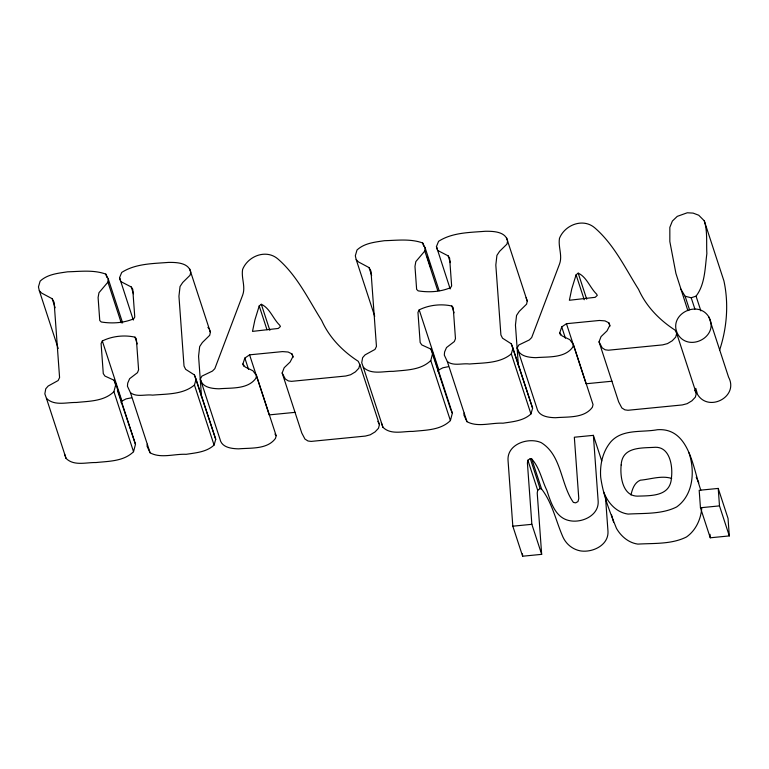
<?xml version="1.0" encoding="UTF-8"?>
<svg xmlns="http://www.w3.org/2000/svg" width="769" height="769" viewBox="0 0 769 769"><rect width="100%" height="100%" fill="white"/><g stroke="black" fill="none" stroke-linecap="round" stroke-linejoin="round"><path stroke-width="1.15" d="M121.262 322.922L107.929 282.127L108.189 278.762L105.805 274.1C93.626 269.659 80.255 271.495 67.566 271.822C58.021 273.274 47.505 274.216 40.123 281.146L38.45 286.914L39.325 290.74L58.213 348.53M437.763 290.663L424.805 251.002L425.065 247.637L422.671 242.975C410.502 238.534 397.121 240.37 384.442 240.697C374.897 242.148 364.381 243.091 356.999 250.012L355.326 255.779L356.201 259.605L374.724 316.27M147.263 444.194L147.071 446.27L150.109 452.806C160.846 458.737 174.476 453.7 186.175 454.316C195.835 452.816 206.563 452.085 214.07 445.078L215.733 439.32L196.105 379.261L194.394 374.916L185.646 369.331L184.022 366.073L178.946 296.171L180.042 286.51L182.724 282.463L190.087 275.225L190.722 272.139C188.713 262.565 176.226 262.316 168.421 262.412C152.647 263.661 135.479 263.584 121.713 272.437L119.56 277.705L120.723 281.531L131.259 286.981L132.749 289.211L134.767 317.059L133.719 318.789C123.674 323.067 111.957 323.73 101.258 321.99L99.759 320.519L98.096 297.526L98.97 292.71L107.929 282.127M464.13 413.059L463.938 415.145L466.985 421.681C477.722 427.602 491.353 422.575 503.051 423.19C512.702 421.691 523.429 420.951 530.946 413.953L532.609 408.195L512.971 348.136L511.27 343.791L502.522 338.197L500.898 334.948L495.822 265.045L496.918 255.375L499.59 251.338L506.963 244.1L507.598 241.014C505.579 231.431 493.102 231.19 485.297 231.277C469.523 232.536 452.345 232.459 438.59 241.303L436.436 246.58L437.59 250.406L448.135 255.846L449.615 258.076L451.643 285.933L450.586 287.654C440.55 291.932 428.833 292.604 418.134 290.855L416.635 289.394L414.972 266.401L415.837 261.585L424.805 251.002M701.732 508.242C700.867 519.344 695.772 530.485 686.477 536.973C671.664 544.433 654.054 543.145 637.886 544.106C628.609 542.837 621.064 536.349 616.488 528.428C609.827 511.914 603.079 494.871 600.685 477.126C599.772 464.582 602.665 451.393 610.971 441.656C622.659 428.689 642.009 432.63 657.389 429.727C689.495 427.401 693.004 468.59 700.828 490.141M593.38 435.35L598.167 501.244C598.984 515.288 582.46 522.939 570.31 520.796C555.487 518.441 550.902 502.503 546.846 490.334C541.78 480.019 539.665 467.677 531.764 458.987L530.274 458.593L527.87 460.227L527.409 463.005L531.86 524.323L541.674 554.353L522.632 556.218L512.817 526.188L508.059 460.66C506.684 444.165 528.332 436.879 541.241 442.656C561.928 455.402 560.476 484.239 573.395 502.407L575.664 502.849L577.99 501.561L578.788 498.543L574.337 437.225L593.38 435.35L601.743 460.929M527.87 460.227L537.685 490.257L537.223 493.035L541.674 554.353M207.909 327.411L209.274 328.863L210.35 332.208L209.716 335.284L202.353 342.522L199.671 346.569L198.575 356.23L201.574 397.496M526.14 297.728L527.226 301.073L526.592 304.159L519.229 311.397L516.547 315.434L515.451 325.104L518.354 365.179M242.889 363.958L245.148 366.986L252.934 370.783L256.529 375.637L255.866 378.31C247.685 389.566 231.286 387.672 219.002 388.797C211.898 388.605 202.045 387.538 200.334 379.059L201.901 376.137L212.446 371.071L214.82 368.678L242.677 295.075C245.792 286.664 241.12 277.993 242.61 269.419C248.003 256 266.151 248.848 277.878 258.951C297.219 275.658 308.292 299.276 321.711 320.548C329.324 337.581 342.666 351.212 358.21 361.267L359.815 364.535L379.444 424.594L378.473 428.295L375.012 431.947L370.254 434.802L365.381 436.071L311.128 441.406L307.975 440.983L304.966 439.08L301.784 433.034L282.156 372.975L284.184 367.726L290.134 362.007L292.999 356.432L291.96 353.932L288.144 352.019L282.55 351.596L249.579 354.836L244.85 358.066L242.889 363.958L243.629 366.227M256.529 375.637L276.158 435.696L275.494 438.368C267.324 449.625 250.915 447.731 238.63 448.856C231.527 448.663 221.674 447.596 219.972 439.118L200.334 379.059M559.755 332.823L562.024 335.861L569.81 339.658L573.405 344.512L572.742 347.175C564.561 358.441 548.162 356.547 535.878 357.662C528.764 357.47 518.921 356.412 517.21 347.934L518.777 345.012L529.322 339.936L531.687 337.553L559.553 263.95C562.668 255.529 557.996 246.868 559.486 238.294C564.879 224.865 583.027 217.723 594.745 227.826C614.095 244.532 625.159 268.141 638.587 289.413C646.2 306.456 659.542 320.087 675.086 330.141L676.691 333.41L696.32 393.468L695.349 397.16L691.889 400.822L687.13 403.677L682.247 404.946L628.004 410.271L624.851 409.848L621.842 407.945L618.661 401.908L599.032 341.849L601.06 336.601L607.01 330.881L609.865 325.306L608.827 322.797L605.011 320.894L599.416 320.462L566.455 323.701L561.726 326.931L559.755 332.823L560.495 335.092M64.471 453.902L66.067 458.411C73.959 466.274 86.138 462.304 95.99 462.544C108.89 461.189 123.655 461.429 133.537 451.72L113.908 391.661L115.85 384.269L114.081 380.242L104.93 376.06L103.277 373.609L101.095 343.532L102.315 340.984C112.159 336.091 124.261 334.784 134.988 337.149L136.344 338.764L138.593 369.802L137.478 372.667L129.634 378.684L127.721 383.087L127.433 386.211L130.48 392.748L150.109 452.806M133.537 451.72L135.479 444.328L115.85 384.269M359.815 364.535L358.844 368.236L355.384 371.888L350.626 374.743L345.752 376.012L291.499 381.347L288.346 380.924L285.337 379.021L282.156 372.975M381.347 422.777L382.933 427.285C390.835 435.139 403.014 431.169 412.866 431.409C425.766 430.054 440.531 430.294 450.403 420.595L430.775 360.536L432.726 353.134L430.957 349.116L421.797 344.925L420.153 342.484L417.961 312.397L419.192 309.859C429.035 304.966 441.137 303.649 451.855 306.014L453.22 307.638L455.469 338.677L454.344 341.532L446.51 347.559L444.597 351.962L444.309 355.086L447.356 361.622L466.985 421.681M450.403 420.595L452.355 413.193L432.726 353.134M676.691 333.41L675.711 337.101L672.26 340.763L667.492 343.618L662.618 344.887L608.375 350.212L605.213 349.789L602.214 347.886L599.032 341.849M214.07 445.078L194.442 385.019L196.105 379.261M530.946 413.953L511.318 353.894L512.971 348.136M630.974 494.986C632.272 489.238 634.367 482.634 640.327 480.192C650.516 479.308 661.638 475.213 671.683 478.453M259.211 305.947L254.914 319.904L252.501 331.391L278.301 328.45L280.387 326.537L279.781 325.287C273.13 318.991 269.919 308.186 261.316 304.274L259.211 305.947L266.987 329.747M576.087 274.821L571.79 288.779L569.377 300.266L595.177 297.324L597.263 295.402L596.657 294.162C590.006 287.856 586.795 277.061 578.192 273.139L576.087 274.821L584.229 299.747M719.553 350.251C726.945 328.152 728.887 303.659 723.908 280.858L704.269 220.799L698.733 215.233L693.1 213.1L687.265 212.782L677.258 216.368L672.375 221.049L669.837 227.364L669.837 241.533L675.922 273.437L687.861 310.638M121.127 402.745L121.944 401.043L126.029 398.909L131.509 397.794M438.003 371.61L438.82 369.918L442.906 367.784L448.385 366.669M680.825 289.106L685.102 296.248L691.206 297.766L696.051 296.142C705.154 284.357 704.99 267.795 706.865 253.539C706.24 242.62 707.663 231.392 704.269 220.799M113.908 391.661C104.026 401.37 89.262 401.13 76.362 402.475C66.509 402.245 54.33 406.205 46.438 398.352L44.842 393.843L45.765 388.778L48.187 386.019L58.127 380.54L59.578 377.569L54.118 302.323L52.186 298.718L41.613 293.076L39.325 290.74M430.775 360.536C420.903 370.235 406.138 369.995 393.228 371.35C383.385 371.11 371.196 375.08 363.304 367.226L361.718 362.718L362.632 357.652L365.064 354.884L375.003 349.414L376.454 346.435L370.985 271.188L369.062 267.593L358.489 261.95L356.201 259.605M194.442 385.019C182.993 394.68 166.758 393.853 152.656 395.131C145.428 394.132 136.815 397.486 130.48 392.748M511.318 353.894C499.86 363.554 483.624 362.718 469.523 364.006C462.294 363.006 453.691 366.361 447.356 361.622M537.685 490.257L540.088 488.623L541.578 489.017C552.45 502.936 555.949 521.295 563.052 537.262C566.301 544.212 572.569 549.326 580.124 550.835C592.284 552.969 608.798 545.317 607.981 531.273L605.366 495.332M295.113 412.347L269.208 414.895L249.579 354.836M611.989 381.222L586.084 383.76L566.455 323.701M718.227 488.421L699.184 490.295L700.453 507.761L710.268 537.791L729.31 535.916L728.041 518.45L718.227 488.421L719.496 505.887L729.31 535.916M512.817 526.188L531.86 524.323M700.453 507.761L719.496 505.887M708.96 317.136C698.002 298.795 667.319 314.752 677.854 334.284C688.813 352.625 719.496 336.678 708.96 317.136L728.589 377.195C739.124 396.737 708.441 412.693 697.483 394.343L695.801 388.335M274.966 434.081L276.158 435.696M694.715 390.2L696.32 393.468M377.839 421.325L379.444 424.594M603.742 492.054C607.693 502.705 616.334 512.481 628.071 514.077C644.239 513.115 661.849 514.403 676.662 506.944C693.446 494.928 695.109 471.013 688.976 452.816M696.233 477.213L698.79 482.845M451.028 410.185L452.355 413.193M135.479 444.328L117.417 390.441M532.609 408.195L511.27 343.791M215.733 439.32L194.394 374.916M696.051 296.142L700.867 310.878M691.206 297.766L694.907 309.1M685.102 296.248L689.553 309.84M608.827 322.797L609.942 326.2M578.192 273.139L586.709 299.208M573.405 344.512L593.034 404.571L592.37 407.243C584.19 418.499 567.791 416.606 555.506 417.721C548.403 417.538 538.55 416.471 536.839 407.993L517.21 347.934M561.726 326.931L565.426 338.264M506.511 237.669L527.226 301.073M531.764 458.987L541.578 489.017M530.274 458.593L540.088 488.623M448.135 255.846L450.355 262.652M436.436 246.58L450.192 288.933M451.855 306.014L454.075 312.82M425.065 247.637L439.137 290.692M422.671 242.975L423.786 246.378M427.122 256.577L430.457 266.776M419.192 309.859L438.82 369.918M430.957 349.116L450.586 409.175M369.062 267.593L371.648 275.523M363.304 367.226L382.933 427.285M291.96 353.932L293.066 357.325M261.316 304.274L269.832 330.334M244.85 358.066L248.56 369.399M189.635 268.804L210.35 332.208M131.259 286.981L133.479 293.777M119.56 277.705L133.316 320.058M134.988 337.149L137.209 343.945M108.189 278.762L122.636 322.961M105.805 274.1L106.91 277.503M102.315 340.984L121.944 401.043M114.081 380.242L115.936 385.913M52.186 298.718L55.147 307.783M46.438 398.352L66.067 458.411M611.557 514.999L613.556 522.084M710.008 534.292L710.268 537.791M522.459 553.834L522.632 556.218M621.16 464.957C619.949 476.261 622.544 495.832 637.165 496.14C651.478 495.669 670.51 496.553 671.462 477.645C672.856 466.475 670.107 447.068 655.476 447.27C641.827 448.192 622.236 446.337 621.16 464.957"/></g></svg>
